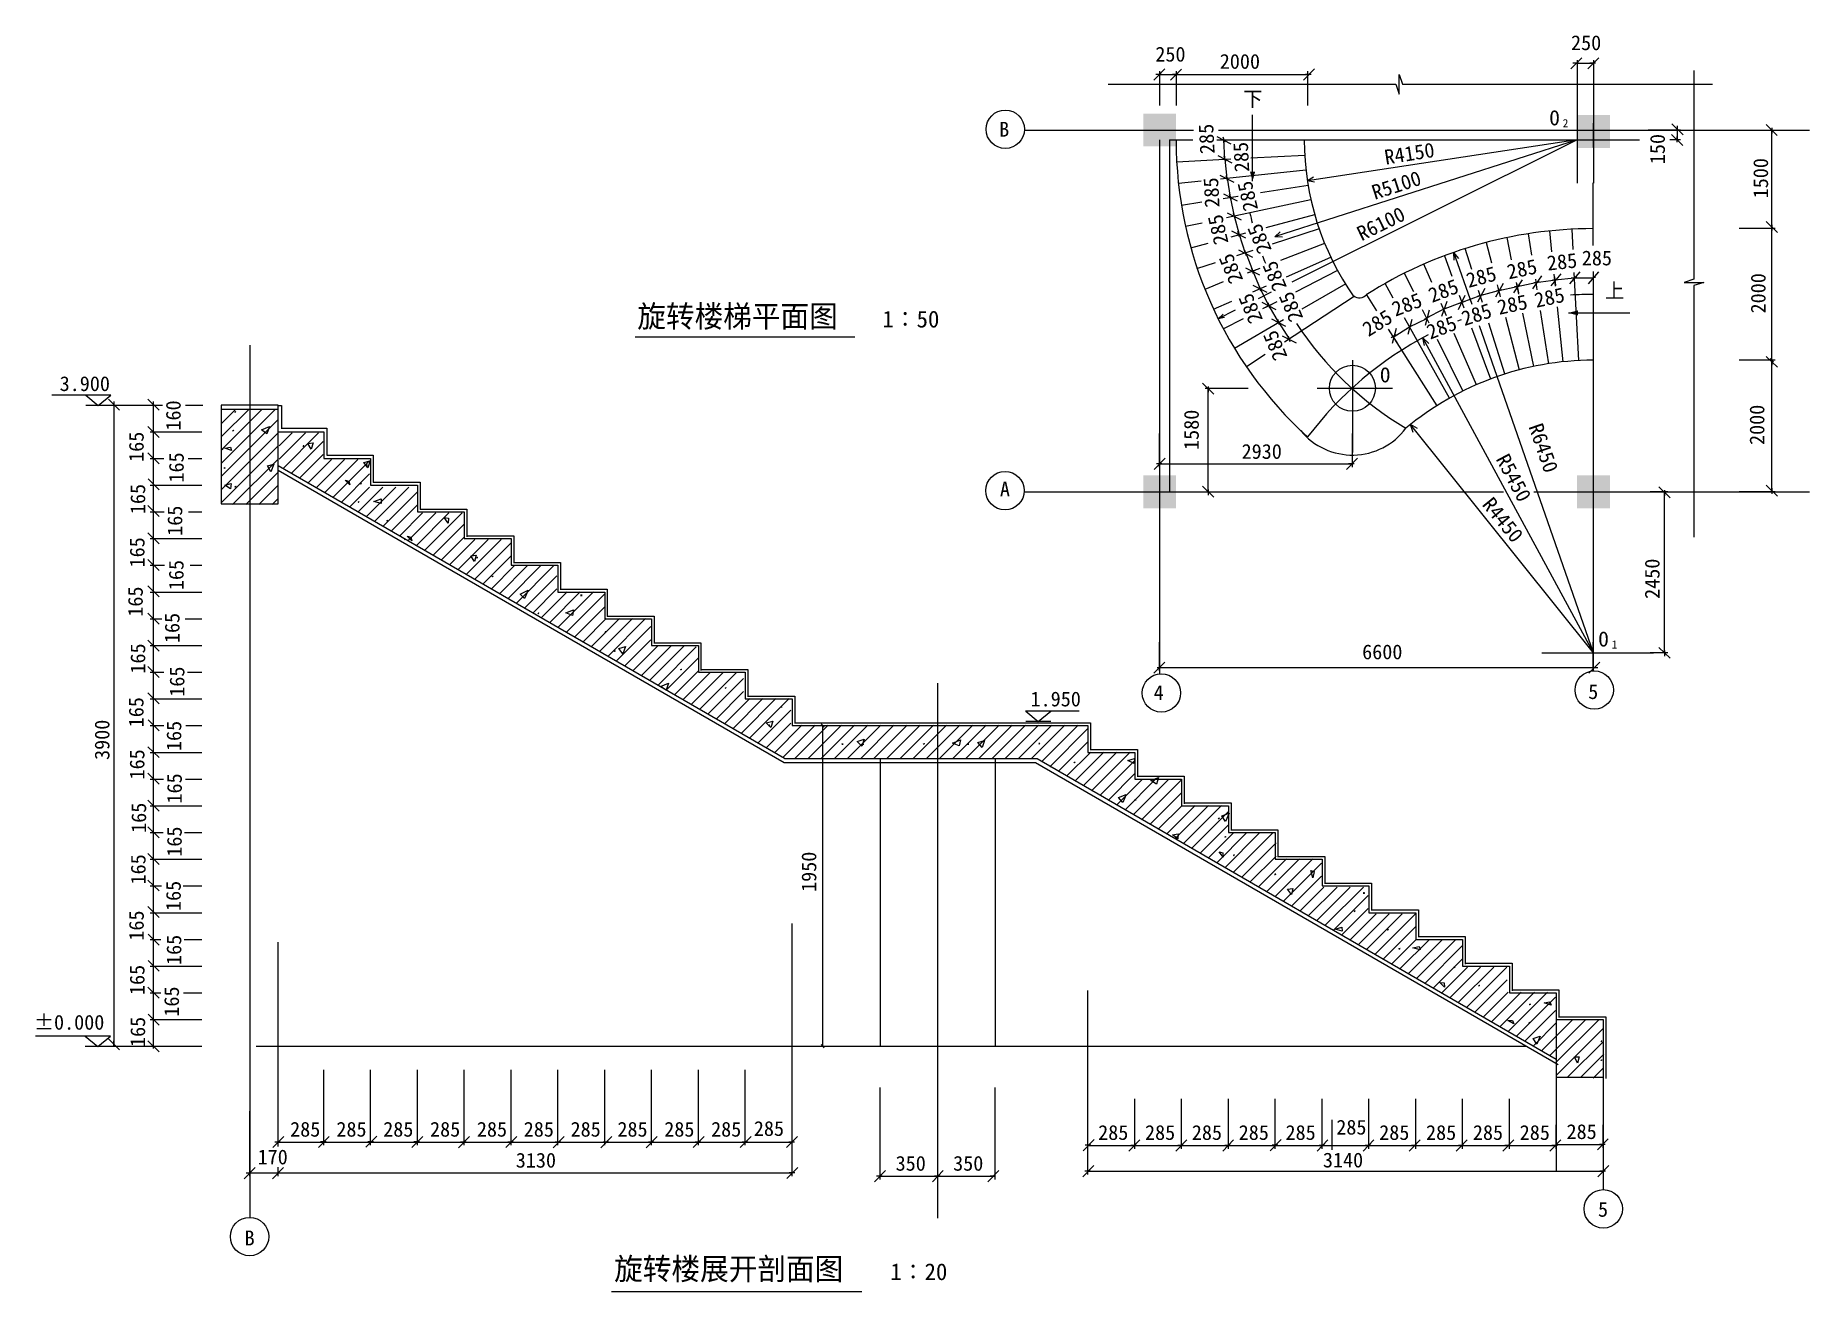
# Model space of a CAD drawing. Header units: metres. Extents: x 390 to 929, y 92 to 474.
import ezdxf

# ---------------------------------------------------------------- set-up
doc = ezdxf.new("R2010")
doc.units = ezdxf.units.M
for name, color, linetype in [('11000', 7, 'Continuous'), ('11015', 7, 'Continuous'), ('DIM', 3, 'Continuous'), ('中文', 1, 'Continuous'), ('图框内框__粗线', 253, 'Continuous'), ('图框外框__细线', 253, 'Continuous'), ('填充线', 253, 'Continuous'), ('尺寸线及数字', 94, 'Continuous'), ('折断线', 253, 'Continuous'), ('方向箭头', 253, 'Continuous')]:
    doc.layers.add(name, color=color, linetype=linetype)

# ---------------------------------------------------------------- blocks, each defined once
blk = doc.blocks.new('_DIMX')
blk.add_line((-24.25, -0.24), (9.8, -0.24))
blk.add_lwpolyline([(-44.12, -34.44), (22.51, 33.92)])

msp = doc.modelspace()

# ---------------------------------------------------------------- linework, layer by layer
for p, q in [((858.52, 461.92), (858.52, 429.22)), ((863.52, 461.92), (863.52, 429.22)), ((836.93, 445.28), (885.42, 445.28)), ((734.52, 442.34), (734.52, 335.34)), ((734.52, 442.34), (741.64, 442.34)), ((748.9, 442.34), (877.53, 442.34)), ((790.16, 375.36), (790.16, 347.27)), ((412.44, 364.69), (394.49, 364.69)), ((404.8, 364.69), (408.62, 361.6)), ((408.62, 361.6), (412.44, 364.69)), ((779.42, 366.8), (802.38, 366.8)), ((412.44, 361.6), (404.8, 361.6)), ((463.3, 353.59), (477.19, 353.59)), ((477.19, 353.59), (477.19, 345.47)), ((477.19, 345.47), (491.44, 345.47)), ((491.44, 345.47), (491.44, 337.34)), ((617.37, 254.22), (463.3, 343.17)), ((491.44, 337.34), (505.69, 337.34)), ((505.69, 337.34), (505.69, 329.22)), ((505.69, 329.22), (519.94, 329.22)), ((519.94, 329.22), (519.94, 321.09)), ((519.94, 321.09), (534.19, 321.09)), ((534.19, 321.09), (534.19, 312.97)), ((534.19, 312.97), (548.44, 312.97)), ((548.44, 312.97), (548.44, 304.84)), ((548.44, 304.84), (562.69, 304.84)), ((562.69, 304.84), (562.69, 296.72)), ((562.69, 296.72), (576.94, 296.72)), ((576.94, 296.72), (576.94, 288.59)), ((576.94, 288.59), (591.19, 288.59)), ((591.19, 288.59), (591.19, 280.47)), ((847.75, 286.34), (881.75, 286.34)), ((591.19, 280.47), (605.44, 280.47)), ((605.44, 280.47), (605.44, 272.34)), ((605.44, 272.34), (619.69, 272.34)), ((619.69, 272.34), (619.69, 264.22)), ((707.03, 268.57), (690.75, 268.57)), ((698.41, 265.48), (690.76, 265.48)), ((690.77, 268.57), (694.59, 265.48)), ((694.59, 265.48), (698.41, 268.57)), ((619.69, 264.22), (709.69, 264.22)), ((709.69, 264.22), (709.69, 256.09)), ((617.37, 254.22), (694.29, 254.22)), ((646.45, 254.22), (646.45, 166.72)), ((681.45, 254.22), (681.45, 166.72)), ((694.29, 254.22), (852.19, 162.77)), ((709.69, 256.09), (723.94, 256.09)), ((723.94, 256.09), (723.94, 247.97)), ((723.94, 247.97), (738.19, 247.97)), ((738.19, 247.97), (738.19, 239.84)), ((738.19, 239.84), (752.44, 239.84)), ((752.44, 239.84), (752.44, 231.72)), ((752.44, 231.72), (766.69, 231.72)), ((766.69, 231.72), (766.69, 223.59)), ((766.69, 223.59), (780.94, 223.59)), ((780.94, 223.59), (780.94, 215.47)), ((780.94, 215.47), (795.19, 215.47)), ((795.19, 215.47), (795.19, 207.34)), ((795.19, 207.34), (809.44, 207.34)), ((809.44, 207.34), (809.44, 199.22)), ((809.44, 199.22), (823.69, 199.22)), ((823.69, 199.22), (823.69, 191.09)), ((823.69, 191.09), (837.94, 191.09)), ((837.94, 191.09), (837.94, 182.97)), ((837.94, 182.97), (852.19, 182.97)), ((852.19, 182.97), (852.19, 128.89)), ((852.19, 174.84), (866.44, 174.84)), ((866.44, 174.84), (866.44, 123.19)), ((412.29, 169.78), (389.51, 169.78)), ((404.65, 169.78), (408.46, 166.68)), ((408.46, 166.68), (412.29, 169.78)), ((412.29, 166.68), (404.64, 166.68)), ((456.68, 166.72), (843.2, 166.72))]:
    msp.add_line(p, q)
msp.add_lwpolyline([(445.97, 331.63), (463.3, 331.63), (463.3, 361.64), (445.97, 361.64), (445.97, 331.63)])
at = {"layer": '11015'}
for p, q in [((571.95, 382.41), (638.79, 382.41)), ((564.73, 92.14), (640.94, 92.14))]:
    msp.add_line(p, q, dxfattribs=at)
at = {"layer": '中文'}
msp.add_arc((858.52, 442.34), 83, 180, 215.07, dxfattribs=at)
for points in [[(726.52, 440.34), (736.52, 440.34), (726.52, 450.34), (736.52, 450.34)], [(858.52, 439.88), (868.52, 439.88), (858.52, 449.88), (868.52, 449.88)], [(726.52, 330.34), (736.52, 330.34), (726.52, 340.34), (736.52, 340.34)], [(858.52, 330.34), (868.52, 330.34), (858.52, 340.34), (868.52, 340.34)]]:
    msp.add_solid(points, dxfattribs=at)
at = {"layer": '图框内框__粗线'}
for p, q in [((690.37, 445.34), (741.85, 445.34)), ((749.46, 445.34), (929.23, 445.34)), ((731.52, 442.34), (731.52, 279.85)), ((863.43, 402.29), (863.43, 280.86)), ((454.69, 379.94), (454.69, 114.74)), ((690.37, 335.34), (836.17, 335.34)), ((845.36, 335.34), (929.23, 335.34)), ((663.95, 277.14), (663.95, 114.4))]:
    msp.add_line(p, q, dxfattribs=at)
for centre in [(684.55, 445.57), (684.47, 335.67), (863.73, 275.03), (732.04, 274.16), (866.48, 117.27), (454.64, 108.84)]:
    msp.add_circle(centre, 5.84, dxfattribs=at)
at = {"layer": '图框外框__细线'}
msp.add_line((784.03, 135.19), (784.03, 144.32), dxfattribs=at)
at = {"layer": '填充线'}
for p, q in [((450.5, 360.47), (446.01, 355.98)), ((446.04, 360.47), (463.29, 360.47)), ((454.5, 360.47), (446.04, 352.01)), ((458.5, 360.47), (446.08, 348.05)), ((462.5, 360.47), (446.11, 344.08)), ((463.22, 357.19), (446.15, 340.12)), ((463.11, 361.58), (464.31, 361.58)), ((464.31, 361.58), (464.31, 354.65)), ((463.22, 353.19), (446.18, 336.15)), ((458.31, 354.15), (460.74, 355.17)), ((459.93, 352.94), (458.31, 354.15)), ((460.74, 355.17), (459.93, 352.94)), ((471.64, 353.27), (463.64, 345.28)), ((467.64, 353.27), (463.64, 349.28)), ((464.29, 354.65), (478.14, 354.65)), ((475.64, 353.27), (464.72, 342.35)), ((478.14, 354.65), (478.14, 346.5)), ((463.22, 349.19), (446.22, 332.19)), ((447.14, 348.64), (448.82, 348.91)), ((449.18, 347.85), (447.14, 348.64)), ((448.82, 348.91), (449.18, 347.85)), ((476.99, 350.62), (467.25, 340.89)), ((476.99, 346.62), (469.79, 339.42)), ((472.36, 350.03), (473.97, 350.22)), ((473.4, 348.24), (472.36, 350.03)), ((473.97, 350.22), (473.4, 348.24)), ((478.14, 346.5), (492.26, 346.5)), ((492.26, 346.5), (492.26, 338.15)), ((463.22, 345.19), (449.47, 331.44)), ((463.22, 341.19), (453.47, 331.44)), ((460.11, 343.18), (462.05, 343.71)), ((461.1, 341.35), (460.11, 343.18)), ((462.05, 343.71), (461.1, 341.35)), ((463.34, 341.89), (617.32, 252.99)), ((479.54, 345.17), (472.33, 337.96)), ((483.54, 345.17), (474.86, 336.5)), ((487.54, 345.17), (477.4, 335.03)), ((491.14, 344.77), (479.93, 333.57)), ((491.14, 340.77), (482.47, 332.1)), ((489.36, 344.2), (491.3, 344.73)), ((490.64, 342.66), (489.36, 344.2)), ((491.3, 344.73), (490.64, 342.66)), ((447.1, 337.33), (449.03, 337.84)), ((448.85, 336.25), (447.1, 337.33)), ((449.03, 337.84), (448.85, 336.25)), ((463.22, 337.19), (457.47, 331.44)), ((483.75, 338.91), (484.8, 338.55)), ((485.15, 337.49), (483.75, 338.91)), ((484.8, 338.55), (485.15, 337.49)), ((491.14, 336.77), (485.01, 330.64)), ((495.14, 336.77), (487.54, 329.18)), ((499.14, 336.77), (490.08, 327.71)), ((492.26, 338.25), (506.55, 338.25)), ((503.14, 336.77), (492.61, 326.25)), ((505.79, 335.42), (495.15, 324.78)), ((506.55, 338.25), (506.55, 329.9)), ((463.22, 333.19), (461.47, 331.44)), ((492.45, 332.42), (494.64, 333.2)), ((494.65, 331.79), (492.45, 332.42)), ((494.64, 333.2), (494.65, 331.79)), ((505.79, 331.42), (497.69, 323.32)), ((506.55, 330.02), (520.79, 330.02)), ((520.79, 330.02), (520.79, 321.67)), ((507.29, 328.92), (500.22, 321.86)), ((511.29, 328.92), (502.76, 320.39)), ((515.29, 328.92), (505.29, 318.93)), ((519.29, 328.92), (507.83, 317.46)), ((519.89, 325.52), (510.36, 316)), ((513.87, 327.46), (515.17, 327.34)), ((515.03, 325.79), (513.87, 327.46)), ((515.17, 327.34), (515.03, 325.79)), ((502.56, 321.81), (503.68, 321.51)), ((504.05, 320.46), (502.56, 321.81)), ((503.68, 321.51), (504.05, 320.46)), ((519.89, 321.52), (512.9, 314.53)), ((523.19, 320.82), (515.44, 313.07)), ((527.19, 320.82), (517.97, 311.61)), ((531.19, 320.82), (520.51, 310.14)), ((520.72, 321.96), (535, 321.96)), ((534.29, 319.92), (523.04, 308.68)), ((535, 321.96), (535, 313.61)), ((521.91, 315.81), (523.61, 316.09)), ((523.05, 314.12), (521.91, 315.81)), ((523.61, 316.09), (523.05, 314.12)), ((534.29, 315.92), (525.58, 307.21)), ((534.98, 313.84), (549.27, 313.84)), ((549.27, 313.84), (549.27, 305.49)), ((535.34, 312.97), (528.12, 305.75)), ((539.34, 312.97), (530.65, 304.29)), ((543.34, 312.97), (533.19, 302.82)), ((547.34, 312.97), (535.72, 301.36)), ((548.14, 309.77), (538.26, 299.89)), ((536.92, 304.24), (539.44, 305.36)), ((538.33, 302.83), (536.92, 304.24)), ((539.44, 305.36), (538.33, 302.83)), ((548.14, 305.77), (540.8, 298.43)), ((551.24, 304.87), (543.33, 296.97)), ((555.24, 304.87), (545.87, 295.5)), ((559.24, 304.87), (548.4, 294.04)), ((549.17, 305.73), (563.46, 305.73)), ((562.79, 304.42), (550.94, 292.57)), ((563.46, 305.73), (563.46, 297.38)), ((550.84, 298.49), (553.17, 299.4)), ((552.9, 297.72), (550.84, 298.49)), ((553.17, 299.4), (552.9, 297.72)), ((562.79, 300.42), (553.48, 291.11)), ((563.43, 297.55), (577.72, 297.55)), ((577.72, 297.55), (577.72, 289.2)), ((563.14, 296.77), (556.01, 289.64)), ((567.14, 296.77), (558.55, 288.18)), ((571.14, 296.77), (561.08, 286.72)), ((575.14, 296.77), (563.62, 285.25)), ((576.69, 294.32), (566.15, 283.79)), ((566.96, 287.64), (569.04, 288.31)), ((568.17, 286.03), (566.96, 287.64)), ((569.04, 288.31), (568.17, 286.03)), ((576.69, 290.32), (568.69, 282.32)), ((578.96, 288.59), (571.23, 280.86)), ((582.96, 288.59), (573.76, 279.4)), ((586.96, 288.59), (576.3, 277.93)), ((577.7, 289.38), (591.98, 289.38)), ((590.54, 288.17), (578.83, 276.47)), ((591.98, 289.38), (591.98, 281.03)), ((591.19, 284.83), (581.37, 275)), ((591.19, 280.83), (583.91, 273.54)), ((591.96, 281.33), (606.25, 281.33)), ((606.25, 281.33), (606.25, 272.98)), ((579.67, 276.12), (582.1, 277.13)), ((581.41, 275.03), (579.67, 276.12)), ((582.1, 277.13), (581.41, 275.03)), ((594.64, 280.27), (586.44, 272.08)), ((598.64, 280.27), (588.98, 270.61)), ((602.64, 280.27), (591.51, 269.15)), ((604.94, 278.57), (594.05, 267.68)), ((604.94, 274.57), (596.59, 266.22)), ((606.79, 272.42), (599.12, 264.76)), ((610.79, 272.42), (601.66, 263.29)), ((614.79, 272.42), (604.19, 261.83)), ((606.21, 273.21), (620.5, 273.21)), ((618.79, 272.42), (606.73, 260.36)), ((620.5, 273.21), (620.5, 264.86)), ((619.34, 268.97), (609.26, 258.9)), ((619.34, 264.97), (611.8, 257.43)), ((611.82, 265.04), (613.8, 265.6)), ((613.21, 263.6), (611.82, 265.04)), ((613.8, 265.6), (613.21, 263.6)), ((620.5, 265.08), (710.5, 265.08)), ((710.5, 265.08), (710.5, 256.73)), ((622.69, 264.32), (614.34, 255.97)), ((626.69, 264.32), (616.87, 254.51)), ((630.69, 264.32), (620.66, 254.3)), ((634.69, 264.32), (624.66, 254.3)), ((638.69, 264.32), (628.66, 254.3)), ((642.69, 264.32), (632.66, 254.3)), ((646.69, 264.32), (636.66, 254.3)), ((639.48, 259.36), (641.65, 260.12)), ((640.93, 257.99), (639.48, 259.36)), ((650.69, 264.32), (640.66, 254.3)), ((641.65, 260.12), (640.93, 257.99)), ((654.69, 264.32), (644.66, 254.3)), ((658.69, 264.32), (648.66, 254.3)), ((662.69, 264.32), (652.66, 254.3)), ((666.69, 264.32), (656.66, 254.3)), ((670.69, 264.32), (660.66, 254.3)), ((674.69, 264.32), (664.66, 254.3)), ((668.49, 258.85), (670.98, 259.92)), ((678.69, 264.32), (668.66, 254.3)), ((670.98, 259.92), (670.56, 258.09)), ((682.69, 264.32), (672.66, 254.3)), ((676.17, 259.06), (678.26, 259.74)), ((686.69, 264.32), (676.66, 254.3)), ((678.26, 259.74), (677.48, 257.54)), ((690.69, 264.32), (680.66, 254.3)), ((694.69, 264.32), (684.66, 254.3)), ((698.69, 264.32), (688.66, 254.3)), ((702.69, 264.32), (692.66, 254.3)), ((706.69, 264.32), (695.56, 253.19)), ((709.59, 263.22), (698.09, 251.72)), ((709.59, 259.22), (700.63, 250.26)), ((670.56, 258.09), (668.49, 258.85)), ((677.48, 257.54), (676.17, 259.06)), ((710.54, 256.17), (703.16, 248.8)), ((714.54, 256.17), (705.7, 247.33)), ((718.54, 256.17), (708.23, 245.87)), ((710.46, 256.96), (724.75, 256.96)), ((722.54, 256.17), (710.77, 244.4)), ((721.83, 253.58), (723.87, 254.21)), ((723.87, 254.21), (723.77, 252.69)), ((724.75, 256.96), (724.75, 248.61)), ((617.32, 252.99), (693.77, 252.99)), ((693.77, 252.99), (852.73, 161.21)), ((723.99, 253.62), (713.31, 242.94)), ((723.99, 249.62), (715.84, 241.48)), ((723.77, 252.69), (721.83, 253.58)), ((724.71, 248.83), (739, 248.83)), ((728.87, 247.57), (731.17, 248.46)), ((731.17, 248.46), (730.58, 246.45)), ((739, 248.83), (739, 240.48)), ((726.19, 247.82), (718.38, 240.01)), ((718.98, 242.34), (721.33, 243.28)), ((721.33, 243.28), (720.3, 240.84)), ((730.19, 247.82), (720.91, 238.55)), ((734.19, 247.82), (723.45, 237.08)), ((738.14, 247.77), (725.99, 235.62)), ((738.14, 243.77), (728.52, 234.16)), ((730.58, 246.45), (728.87, 247.57)), ((720.3, 240.84), (718.98, 242.34)), ((738.34, 239.97), (731.06, 232.69)), ((742.34, 239.97), (733.59, 231.23)), ((746.34, 239.97), (736.13, 229.76)), ((750.34, 239.97), (738.67, 228.3)), ((738.96, 240.71), (753.25, 240.71)), ((752.54, 238.17), (741.2, 226.83)), ((750.47, 236.8), (752.67, 237.58)), ((752.67, 237.58), (751.52, 235.02)), ((753.25, 240.71), (753.25, 232.36)), ((752.54, 234.17), (743.74, 225.37)), ((751.52, 235.02), (750.47, 236.8)), ((753.21, 232.58), (767.5, 232.58)), ((767.5, 232.58), (767.5, 224.23)), ((735.41, 231), (737.15, 231.33)), ((737, 229.77), (735.41, 231)), ((737.15, 231.33), (737, 229.77)), ((753.94, 231.57), (746.27, 223.91)), ((757.94, 231.57), (748.81, 222.44)), ((761.94, 231.57), (751.34, 220.98)), ((765.94, 231.57), (753.88, 219.51)), ((766.94, 228.57), (756.42, 218.05)), ((749.62, 225.81), (750.72, 225.5)), ((750.87, 224.24), (749.62, 225.81)), ((750.72, 225.5), (750.87, 224.24)), ((766.94, 224.57), (758.95, 216.59)), ((770.09, 223.72), (761.49, 215.12)), ((774.09, 223.72), (764.02, 213.66)), ((778.09, 223.72), (766.56, 212.19)), ((767.46, 224.46), (781.75, 224.46)), ((780.79, 222.42), (769.1, 210.73)), ((781.75, 224.46), (781.75, 216.11)), ((780.79, 218.42), (771.63, 209.27)), ((777.53, 220.2), (778.57, 219.82)), ((778.1, 217.94), (777.53, 220.2)), ((778.57, 219.82), (778.1, 217.94)), ((781.71, 216.33), (796, 216.33)), ((796, 216.33), (796, 207.98)), ((770.44, 214.52), (772.02, 214.69)), ((771.62, 212.87), (770.44, 214.52)), ((772.02, 214.69), (771.62, 212.87)), ((781.49, 215.12), (774.17, 207.8)), ((785.49, 215.12), (776.7, 206.34)), ((789.49, 215.12), (779.24, 204.87)), ((793.49, 215.12), (781.78, 203.41)), ((794.94, 212.57), (784.31, 201.95)), ((794.94, 208.57), (786.85, 200.48)), ((797.34, 206.97), (789.38, 199.02)), ((801.34, 206.97), (791.92, 197.55)), ((805.34, 206.97), (794.46, 196.09)), ((795.96, 208.21), (810.25, 208.21)), ((809.34, 206.97), (796.99, 194.62)), ((810.25, 208.21), (810.25, 199.86)), ((784.93, 202.36), (786.97, 202.98)), ((787.07, 201.67), (784.93, 202.36)), ((786.97, 202.98), (787.07, 201.67)), ((809.59, 203.22), (799.53, 193.16)), ((810.21, 200.08), (824.5, 200.08)), ((824.5, 200.08), (824.5, 191.73)), ((809.59, 199.22), (802.06, 191.7)), ((813.49, 199.12), (804.6, 190.23)), ((817.49, 199.12), (807.13, 188.77)), ((808.58, 196.63), (810.43, 197.06)), ((810.82, 196.04), (808.58, 196.63)), ((821.49, 199.12), (809.67, 187.3)), ((810.43, 197.06), (810.82, 196.04)), ((823.69, 197.32), (812.21, 185.84)), ((823.69, 193.32), (814.74, 184.38)), ((825.14, 190.77), (817.28, 182.91)), ((829.14, 190.77), (819.81, 181.45)), ((833.14, 190.77), (822.35, 179.98)), ((824.46, 191.96), (838.75, 191.96)), ((837.14, 190.77), (824.89, 178.52)), ((838.75, 191.96), (838.75, 183.61)), ((816.72, 186.07), (818.06, 186)), ((818.15, 184.67), (816.72, 186.07)), ((818.06, 186), (818.15, 184.67)), ((837.29, 186.92), (827.42, 177.06)), ((838.71, 183.83), (853, 183.83)), ((853, 183.83), (853, 175.48)), ((837.54, 183.17), (829.96, 175.59)), ((841.54, 183.17), (832.49, 174.13)), ((845.54, 183.17), (835.03, 172.66)), ((849.54, 183.17), (837.57, 171.2)), ((851.99, 181.62), (840.1, 169.74)), ((848.52, 179.95), (850.19, 180.21)), ((850.61, 179.21), (848.52, 179.95)), ((850.19, 180.21), (850.61, 179.21)), ((837.42, 174.51), (838.9, 174.58)), ((839.23, 173.49), (837.42, 174.51)), ((838.9, 174.58), (839.23, 173.49)), ((851.99, 177.62), (842.64, 168.27)), ((852.19, 173.83), (845.34, 166.97)), ((857.21, 174.84), (847.72, 165.36)), ((861.21, 174.84), (850.26, 163.89)), ((865.21, 174.84), (852.19, 161.83)), ((852.96, 175.71), (867.25, 175.71)), ((867.25, 175.71), (867.25, 156.95)), ((845.18, 169.04), (847.3, 169.75)), ((846.29, 167.33), (845.18, 169.04)), ((847.3, 169.75), (846.29, 167.33)), ((866.44, 172.08), (852.19, 157.83)), ((866.44, 168.08), (855.64, 157.28)), ((857.77, 163.52), (859.14, 163.48)), ((858.66, 161.59), (857.77, 163.52)), ((859.14, 163.48), (858.66, 161.59)), ((866.64, 164.27), (859.64, 157.28)), ((852.19, 157.28), (866.59, 157.28)), ((866.44, 160.08), (863.39, 157.02))]:
    msp.add_line(p, q, dxfattribs=at)
for points in [[(450.28, 359.96), (450.6, 359.72), (449.94, 359.5), (450.27, 359.26)], [(449.71, 354.26), (449.98, 353.97), (449.3, 353.88), (449.57, 353.59)], [(446.47, 348.63), (446.77, 348.36), (446.1, 348.2), (446.4, 347.94)], [(470.97, 349.61), (471.35, 349.42), (470.71, 349.1), (471.09, 348.91)], [(447.2, 342.87), (447.37, 342.47), (446.68, 342.65), (446.85, 342.25)], [(490.57, 343.72), (490.61, 343.2), (490, 343.67), (490.05, 343.15)], [(450.56, 337.19), (450.7, 336.76), (450.02, 337.02), (450.16, 336.59)], [(488.72, 338.11), (488.83, 337.66), (488.17, 337.97), (488.29, 337.52)], [(487.9, 332.57), (488.16, 332.26), (487.47, 332.2), (487.73, 331.9)], [(496.74, 326.84), (496.91, 326.44), (496.22, 326.62), (496.39, 326.22)], [(502.04, 321.23), (502.27, 320.9), (501.57, 320.91), (501.8, 320.58)], [(523.89, 315.63), (524.2, 315.38), (523.54, 315.19), (523.85, 314.94)], [(528.72, 309.89), (528.92, 309.52), (528.22, 309.63), (528.42, 309.25)], [(555.89, 304.1), (555.89, 303.54), (555.32, 304.1), (555.32, 303.54)], [(542.46, 298.69), (542.83, 298.5), (542.2, 298.19), (542.57, 298)], [(562.83, 293.05), (563.22, 292.88), (562.6, 292.53), (563, 292.36)], [(565.94, 287.19), (566.04, 286.73), (565.38, 287.07), (565.49, 286.61)], [(586.1, 281.59), (586.27, 281.2), (585.58, 281.36), (585.76, 280.97)], [(599.55, 276.01), (599.82, 275.72), (599.13, 275.62), (599.41, 275.33)], [(616.65, 270.19), (616.71, 269.69), (616.09, 270.12), (616.15, 269.62)], [(612.84, 264.63), (613.04, 264.26), (612.34, 264.37), (612.54, 264)], [(694.81, 259.1), (695.2, 258.93), (694.58, 258.59), (694.97, 258.41)], [(635.27, 258.89), (635.35, 258.41), (634.71, 258.8), (634.79, 258.31)], [(641.51, 258.87), (641.56, 258.36), (640.95, 258.82), (641, 258.3)], [(659.93, 259), (660.16, 258.67), (659.46, 258.69), (659.69, 258.35)], [(673.53, 258.86), (673.56, 258.33), (672.96, 258.83), (673, 258.29)], [(705.73, 253.37), (705.98, 253.05), (705.29, 253.01), (705.54, 252.7)], [(729.69, 247.7), (729.93, 247.37), (729.24, 247.37), (729.47, 247.04)], [(724.37, 241.92), (724.45, 241.44), (723.81, 241.83), (723.89, 241.34)], [(749.73, 236.3), (749.86, 235.87), (749.19, 236.13), (749.32, 235.7)], [(751.65, 230.71), (751.87, 230.36), (751.17, 230.41), (751.38, 230.06)], [(754.06, 225.15), (754.44, 224.96), (753.8, 224.65), (754.17, 224.46)], [(766.93, 219.29), (767, 218.79), (766.37, 219.21), (766.44, 218.71)], [(793.93, 213.61), (793.96, 213.07), (793.37, 213.57), (793.4, 213.04)], [(790.91, 208.13), (791.19, 207.85), (790.5, 207.74), (790.78, 207.45)], [(800.97, 202.51), (801.3, 202.28), (800.64, 202.04), (800.98, 201.81)], [(804.72, 196.66), (804.78, 196.16), (804.16, 196.58), (804.22, 196.08)], [(821.42, 191), (821.49, 190.5), (820.86, 190.93), (820.93, 190.43)], [(828.82, 185.47), (829.06, 185.14), (828.36, 185.14), (828.6, 184.81)], [(844.37, 179.75), (844.53, 179.35), (843.84, 179.54), (844, 179.14)], [(844.06, 174.18), (844.33, 173.89), (843.64, 173.8), (843.92, 173.51)], [(865.89, 168.58), (866.26, 168.39), (865.62, 168.09), (865.99, 167.89)], [(866.11, 162.8), (866.28, 162.41), (865.59, 162.56), (865.77, 162.17)]]:
    msp.add_solid(points, dxfattribs=at)
at = {"layer": '尺寸线及数字'}
for p, q in [((858.52, 466.62), (858.52, 456.31)), ((858.52, 465.62), (863.52, 465.62)), ((863.52, 466.62), (863.52, 456.31)), ((731.52, 463.19), (731.52, 452.82)), ((731.52, 462.19), (736.52, 462.19)), ((736.52, 463.19), (736.52, 452.82)), ((736.52, 462.19), (776.55, 462.19)), ((776.55, 463.19), (776.55, 452.82)), ((863.52, 439.98), (863.52, 447.42)), ((890.02, 445.34), (880.14, 445.34)), ((889.02, 442.34), (889.02, 445.34)), ((917.77, 415.34), (917.77, 445.34)), ((751.38, 436.47), (751.08, 442.31)), ((759.21, 436.88), (775.65, 437.74)), ((858.52, 442.34), (766.73, 412.92)), ((858.52, 442.34), (771.7, 399.12)), ((858.52, 442.34), (776.46, 429.87)), ((890.02, 442.34), (886.77, 442.34)), ((736.7, 435.71), (753.17, 436.57)), ((776.03, 433.15), (750.08, 430.42)), ((751.38, 436.47), (752, 430.62)), ((744.11, 429.79), (737.24, 429.07)), ((752.08, 430.65), (752.99, 424.87)), ((762.2, 426.33), (776.66, 428.61)), ((778.29, 431.02), (776.46, 429.87)), ((778.58, 429.45), (776.46, 429.87)), ((863.43, 410.19), (863.43, 429.25)), ((738.14, 422.52), (744.32, 423.5)), ((750.82, 424.53), (755.28, 425.23)), ((777.55, 424.09), (751.82, 418.63)), ((752.01, 424.71), (755.38, 425.25)), ((752.99, 424.87), (754.21, 419.14)), ((744.45, 417.06), (739.4, 415.99)), ((754.16, 419.21), (755.67, 413.58)), ((763.93, 415.69), (778.68, 419.64)), ((741.01, 409.56), (746.27, 410.97)), ((753.23, 412.83), (757.71, 414.03)), ((755.25, 413.37), (757.33, 413.93)), ((755.67, 413.58), (757.51, 407.92)), ((780.07, 415.24), (765.74, 410.59)), ((768.22, 414.4), (766.54, 412.88)), ((768.85, 412.8), (766.54, 412.88)), ((781.72, 410.87), (768.28, 405.69)), ((830.81, 411.12), (832.44, 404.92)), ((838.61, 405.87), (837.2, 412.62)), ((843.68, 413.8), (844.68, 407.3)), ((850.87, 408.28), (850.22, 414.65)), ((856.88, 415.16), (857.19, 409)), ((918.77, 415.34), (907.85, 415.34)), ((917.77, 375.34), (917.77, 415.34)), ((748.36, 404.95), (742.73, 403.12)), ((759.85, 408.74), (754.93, 407.08)), ((757.7, 407.97), (759.82, 402.44)), ((770.14, 400.72), (783.56, 406.7)), ((818.13, 407.09), (820.46, 400.87)), ((822.53, 406.23), (821, 408.13)), ((821.15, 405.81), (821, 408.13)), ((826.55, 392.25), (821, 408.13)), ((826.51, 402.97), (824.51, 409.3)), ((761.96, 403.26), (758.11, 401.78)), ((758.89, 402.08), (760.69, 402.77)), ((759.82, 402.44), (762.07, 397.06)), ((785.66, 402.59), (772.87, 396.06)), ((805.93, 401.77), (808.7, 396.19)), ((814.37, 398.99), (811.94, 404.58)), ((845.82, 399.98), (846.32, 396.71)), ((845.99, 398.98), (852.02, 399.79)), ((851.94, 397.85), (851.57, 401.52)), ((851.65, 400.74), (851.93, 398.02)), ((851.75, 399.74), (857.77, 400.36)), ((857.49, 400.35), (863.43, 400.35)), ((857.54, 402.06), (858.9, 375.22)), ((863.43, 401.35), (863.43, 398.61)), ((750.81, 399.13), (745.31, 396.86)), ((759.87, 396.14), (764.01, 397.99)), ((765.4, 395.98), (761.45, 394.01)), ((762.07, 397.06), (764.7, 391.89)), ((790.71, 394.73), (769.51, 380.86)), ((774.89, 390.97), (788.25, 398.71)), ((794.4, 395.26), (797.52, 390.34)), ((802.59, 394.21), (800.08, 398.66)), ((822.61, 395.14), (824.05, 391.3)), ((823.58, 393.02), (829.08, 395)), ((829.7, 392.89), (828.54, 396.56)), ((829.04, 395.05), (834.63, 396.51)), ((834.18, 398.22), (835.14, 394.57)), ((834.38, 397.48), (834.97, 395.22)), ((834.67, 396.57), (840.29, 397.74)), ((840.78, 395.39), (840.04, 398.95)), ((840.08, 398.75), (840.51, 396.67)), ((840.09, 398.72), (840.7, 395.8)), ((840.29, 397.77), (845.93, 398.95)), ((747.93, 390.82), (753.45, 393.28)), ((754.5, 390.56), (749.3, 387.97)), ((750.8, 389.29), (749.3, 387.97)), ((767.15, 393.14), (762.84, 390.94)), ((763.81, 391.43), (765.73, 392.41)), ((764.7, 391.89), (767.67, 386.78)), ((811.39, 390.79), (813.44, 386.67)), ((812.75, 388.19), (817.91, 390.88)), ((818.82, 388.79), (817.18, 392.55)), ((817.51, 391.8), (818.33, 389.91)), ((817.91, 390.88), (823.43, 392.95)), ((845.33, 373.46), (841.97, 389.66)), ((847.29, 390.48), (849.8, 374.27)), ((854.31, 374.86), (852.59, 391.56)), ((751.26, 388.37), (749.3, 387.97)), ((756.9, 387.91), (750.92, 384.85)), ((754.25, 379), (769.19, 387.67)), ((767.71, 386.87), (770.97, 381.88)), ((801.03, 384.8), (815.81, 361.47)), ((802.6, 382.32), (807.55, 385.46)), ((819.72, 363.82), (805.98, 388.2)), ((807.55, 385.46), (812.76, 388.05)), ((827.91, 367.9), (821.13, 383.46)), ((826.36, 385.15), (832.18, 369.64)), ((863.52, 286.34), (828.8, 385.8)), ((836.57, 371.16), (831.69, 386.59)), ((836.75, 388.4), (840.92, 372.42)), ((802.06, 383.17), (803.63, 380.7)), ((813.38, 380.46), (811.59, 382.18)), ((812.05, 379.84), (811.59, 382.18)), ((863.52, 286.34), (811.59, 382.18)), ((815.91, 381.72), (823.76, 365.96)), ((763.65, 377.03), (757.94, 373.29)), ((918.77, 375.34), (907.85, 375.34)), ((917.77, 335.34), (917.77, 375.34)), ((412.4, 361.64), (428.13, 361.64)), ((413.4, 166.72), (413.4, 361.64)), ((425.43, 353.59), (425.43, 361.64)), ((435.14, 361.64), (440.38, 361.64)), ((745.32, 366.8), (758.45, 366.8)), ((746.32, 335.34), (746.32, 366.8)), ((424.43, 353.59), (440.09, 353.59)), ((425.43, 345.47), (425.43, 353.59)), ((731.52, 342.86), (731.52, 353.05)), ((790.16, 342.86), (790.16, 353.05)), ((809.98, 354.58), (807.83, 355.76)), ((808.63, 353.39), (807.83, 355.76)), ((863.52, 286.34), (807.83, 355.76)), ((424.43, 345.47), (428.54, 345.47)), ((425.43, 337.34), (425.43, 345.47)), ((435.95, 345.47), (440.09, 345.47)), ((731.52, 343.86), (790.16, 343.86)), ((424.43, 337.34), (440.09, 337.34)), ((425.43, 329.22), (425.43, 337.34)), ((745.32, 335.34), (758.45, 335.34)), ((886.12, 335.34), (880.79, 335.34)), ((885.12, 286.34), (885.12, 335.34)), ((918.77, 335.34), (907.85, 335.34)), ((424.43, 329.22), (428.71, 329.22)), ((425.43, 321.09), (425.43, 329.22)), ((436.04, 329.22), (440.09, 329.22)), ((424.43, 321.09), (440.09, 321.09)), ((425.43, 312.97), (425.43, 321.09)), ((424.43, 312.97), (428.78, 312.97)), ((425.43, 304.84), (425.43, 312.97)), ((436.59, 312.97), (440.09, 312.97)), ((424.43, 304.84), (440.09, 304.84)), ((425.43, 296.72), (425.43, 304.84)), ((424.43, 296.72), (427.96, 296.72)), ((425.43, 288.59), (425.43, 296.72)), ((435.04, 296.72), (440.09, 296.72)), ((424.43, 288.59), (440.09, 288.59)), ((425.43, 280.47), (425.43, 288.59)), ((731.52, 280.88), (731.52, 289.61)), ((863.43, 280.87), (863.43, 289.59)), ((886.12, 286.34), (880.79, 286.34)), ((731.52, 281.88), (863.52, 281.88)), ((424.43, 280.47), (428.6, 280.47)), ((425.43, 272.34), (425.43, 280.47)), ((435.74, 280.47), (440.09, 280.47)), ((424.43, 272.34), (440.09, 272.34)), ((425.43, 264.22), (425.43, 272.34)), ((424.43, 264.22), (428.59, 264.22)), ((425.43, 256.09), (425.43, 264.22)), ((435.25, 264.22), (440.09, 264.22)), ((628, 264.22), (635.8, 264.22)), ((629, 166.72), (629, 264.22)), ((424.43, 256.09), (440.09, 256.09)), ((425.43, 247.97), (425.43, 256.09)), ((424.43, 247.97), (428.47, 247.97)), ((425.43, 239.84), (425.43, 247.97)), ((435.17, 247.97), (440.09, 247.97)), ((424.43, 239.84), (440.09, 239.84)), ((425.43, 231.72), (425.43, 239.84)), ((424.43, 231.72), (428.39, 231.72)), ((425.43, 223.59), (425.43, 231.72)), ((434.8, 231.72), (440.09, 231.72)), ((424.43, 223.59), (440.09, 223.59)), ((425.43, 215.47), (425.43, 223.59)), ((424.43, 215.47), (427.82, 215.47)), ((425.43, 207.34), (425.43, 215.47)), ((434.44, 215.47), (440.09, 215.47)), ((424.43, 207.34), (440.09, 207.34)), ((425.43, 199.22), (425.43, 207.34)), ((619.69, 127.18), (619.69, 204.07)), ((424.43, 199.22), (427.65, 199.22)), ((425.43, 191.09), (425.43, 199.22)), ((434.79, 199.22), (440.09, 199.22)), ((463.3, 136.23), (463.3, 198.32)), ((424.43, 191.09), (440.09, 191.09)), ((425.43, 182.97), (425.43, 191.09)), ((709.69, 127.71), (709.69, 183.66)), ((424.43, 182.97), (427.67, 182.97)), ((425.43, 174.84), (425.43, 182.97)), ((434.58, 182.97), (440.09, 182.97)), ((709.69, 135.56), (709.69, 181.04)), ((424.43, 174.84), (440.09, 174.84)), ((425.43, 166.72), (425.43, 174.84)), ((412.4, 166.72), (437.47, 166.72)), ((424.43, 166.72), (440.09, 166.72)), ((628, 166.72), (635.8, 166.72)), ((477.19, 136.6), (477.19, 159.58)), ((491.44, 136.6), (491.44, 159.58)), ((505.69, 136.6), (505.69, 159.58)), ((519.94, 136.6), (519.94, 159.58)), ((534.19, 136.6), (534.19, 159.58)), ((548.44, 136.6), (548.44, 159.58)), ((562.69, 136.6), (562.69, 159.58)), ((576.94, 136.6), (576.94, 159.58)), ((591.19, 136.6), (591.19, 159.58)), ((605.44, 136.6), (605.44, 159.58)), ((619.69, 136.6), (619.69, 159.58)), ((646.45, 126.18), (646.45, 154.14)), ((681.45, 126.18), (681.45, 154.14)), ((454.69, 127.18), (454.69, 147.02)), ((463.3, 136.6), (463.3, 150.42)), ((477.19, 136.6), (477.19, 150.42)), ((723.94, 135.56), (723.94, 150.69)), ((738.19, 135.56), (738.19, 150.69)), ((752.44, 135.56), (752.44, 150.69)), ((766.69, 135.56), (766.69, 150.69)), ((780.94, 135.56), (780.94, 150.69)), ((795.19, 135.56), (795.19, 150.69)), ((809.44, 135.56), (809.44, 150.69)), ((823.69, 135.56), (823.69, 150.69)), ((837.94, 135.56), (837.94, 150.69)), ((852.19, 135.82), (852.19, 142.84)), ((852.19, 135.56), (852.19, 141.79)), ((866.44, 135.82), (866.44, 142.84)), ((463.3, 137.6), (477.19, 137.6)), ((477.19, 137.6), (491.44, 137.6)), ((491.44, 137.6), (505.69, 137.6)), ((505.69, 137.6), (519.94, 137.6)), ((519.94, 137.6), (534.19, 137.6)), ((534.19, 137.6), (548.44, 137.6)), ((548.44, 137.6), (562.69, 137.6)), ((562.69, 137.6), (576.94, 137.6)), ((576.94, 137.6), (591.19, 137.6)), ((591.19, 137.6), (605.44, 137.6)), ((605.44, 137.6), (619.69, 137.6)), ((709.69, 136.56), (723.94, 136.56)), ((723.94, 136.56), (738.19, 136.56)), ((738.19, 136.56), (752.44, 136.56)), ((752.44, 136.56), (766.69, 136.56)), ((766.69, 136.56), (780.94, 136.56)), ((780.94, 136.56), (795.19, 136.56)), ((795.19, 136.56), (809.44, 136.56)), ((809.44, 136.56), (823.69, 136.56)), ((823.69, 136.56), (837.94, 136.56)), ((837.94, 136.56), (852.19, 136.56)), ((852.19, 136.82), (866.44, 136.82)), ((463.3, 127.18), (463.3, 129.9)), ((454.69, 128.18), (463.3, 128.18)), ((463.3, 128.18), (619.69, 128.18)), ((646.45, 127.18), (663.95, 127.18)), ((663.95, 127.18), (681.45, 127.18)), ((709.69, 128.71), (866.74, 128.71))]:
    msp.add_line(p, q, dxfattribs=at)
for points in [[(917.27, 375.84), (918.27, 374.84)], [(628.5, 264.72), (629.5, 263.72)], [(628.5, 167.22), (629.5, 166.22)]]:
    msp.add_lwpolyline(points, dxfattribs=at)
msp.add_circle((790.16, 366.8), 7, dxfattribs=at)
for centre, radius, start, end in [((858.52, 442.34), 122, 180, 227.77), ((858.52, 442.34), 102, 192.62, 194.32), ((863.52, 286.34), 129, 90.04, 122.4), ((777.55, 412.03), 15.56, 198.48, 207.39), ((792.33, 396.97), 2.69, 229.44, 320.58), ((863.81, 273.17), 122.18, 90.18, 93.42), ((858.29, 442.04), 101.63, 213.11, 239.33), ((863.52, 286.34), 109, 111.69, 112.33), ((863.52, 286.34), 109, 117.46, 142.96), ((863.52, 286.34), 89, 90.06, 129.89), ((790.16, 366.8), 20.31, 219.21, 323.24)]:
    msp.add_arc(centre, radius, start, end, dxfattribs=at)
at = {"layer": '折断线'}
for points in [[(715.9, 459.27), (803.4, 459.27), (804.4, 456.27), (804.4, 462.27), (805.4, 459.27), (899.7, 459.27)], [(894.05, 463.46), (894.05, 400.02), (891.05, 399.02), (897.05, 399.02), (894.05, 398.02), (894.05, 321.54)]]:
    msp.add_lwpolyline(points, dxfattribs=at)
at = {"layer": '方向箭头'}
for points in [[(759.79, 429.74), (759.79, 449.94)], [(855.86, 389.72), (874.6, 389.72)]]:
    msp.add_lwpolyline(points, dxfattribs=at)
for points in [[(759.79, 429.74), (759.01, 432.64), (760.57, 432.64)], [(855.86, 389.72), (858.76, 390.5), (858.76, 388.95)]]:
    msp.add_solid(points, dxfattribs=at)

# ---------------------------------------------------------------- block references
at = {"layer": 'DIM', "xscale": 0.05, "yscale": 0.05, "zscale": 0.05}
for p, rotation in [((857.74, 465.61), 180), ((862.92, 465.61), 180), ((730.86, 462.21), 180), ((735.95, 462.17), 180), ((776.42, 462.2), 180), ((751, 442.65), 107.34), ((888.98, 442.83), 90), ((889.02, 446.11), 90), ((917.73, 444.81), 270), ((751.3, 436.88), 107.34), ((751.93, 430.97), 107.34), ((752.95, 425.25), 107.34), ((754.1, 419.51), 107.34), ((755.47, 414.03), 107.34), ((917.78, 415.28), 270), ((757.6, 408.2), 107.34), ((759.72, 402.75), 107.34), ((839.95, 397.69), 190.77), ((845.8, 398.93), 188.93), ((851.49, 399.71), 184.07), ((857.25, 400.35), 184.07), ((862.94, 400.35), 184.07), ((761.95, 397.48), 107.34), ((823.97, 393.15), 19.54), ((828.82, 394.92), 195.89), ((834.34, 396.46), 194.88), ((764.62, 392.28), 107.34), ((767.57, 387.23), 107.34), ((812.47, 387.95), 209.61), ((817.6, 390.66), 205.13), ((770.85, 382.12), 107.34), ((802.4, 382.42), 209.61), ((807.13, 385.17), 209.61), ((917.77, 374.31), 270), ((746.31, 366.14), 270), ((413.39, 362.33), 90), ((425.42, 362.34), 90), ((425.42, 354.02), 90), ((425.43, 346.08), 90), ((731.02, 343.85), 180), ((789.49, 343.84), 180), ((425.44, 338.11), 90), ((746.27, 334.81), 270), ((885.1, 334.61), 270), ((917.76, 335.17), 270), ((425.43, 330.02), 90), ((425.43, 321.71), 90), ((425.42, 313.63), 90), ((425.43, 305.59), 90), ((425.41, 297.3), 90), ((425.42, 289.08), 90), ((885.11, 285.82), 270), ((425.42, 281.09), 90), ((425.43, 273.05), 90), ((425.45, 264.85), 90), ((425.42, 256.69), 90), ((425.43, 248.65), 90), ((425.43, 240.39), 90), ((425.43, 232.34), 90), ((425.43, 224.23), 90), ((425.43, 216.14), 90), ((425.4, 208.09), 90), ((425.44, 199.71), 90), ((425.44, 191.72), 90), ((425.43, 183.54), 90), ((425.44, 175.34), 90), ((413.38, 167.87), 90), ((425.41, 167.22), 90), ((462.82, 137.59), 180), ((476.7, 137.6), 180), ((491.11, 137.69), 180), ((505.1, 137.6), 180), ((519.35, 137.57), 180), ((533.72, 137.59), 180), ((548.11, 137.56), 180), ((562.68, 137.57), 180), ((576.47, 137.57), 180), ((590.7, 137.58), 180), ((605.01, 137.59), 180), ((619.17, 137.59), 180), ((709.38, 136.63), 180), ((723.24, 136.53), 180), ((737.57, 136.56), 180), ((751.82, 136.54), 180), ((766.24, 136.62), 180), ((780.53, 136.5), 180), ((794.52, 136.53), 180), ((808.6, 136.53), 180), ((822.89, 136.53), 180), ((837.07, 136.56), 180), ((851.34, 136.54), 180), ((865.81, 136.87), 180), ((454.09, 128.14), 180), ((462.77, 128.14), 180), ((619.27, 128.17), 180), ((709.24, 128.69), 180), ((865.97, 128.72), 180), ((645.87, 127.17), 180), ((663.49, 127.17), 180), ((680.4, 127.23), 180)]:
    msp.add_blockref('_DIMX', p, dxfattribs=dict(at, rotation=rotation))
for p in [(731.99, 281.86), (864.3, 281.86)]:
    msp.add_blockref('_DIMX', p, dxfattribs=at)

# ---------------------------------------------------------------- texts
at = {"layer": '11000'}
for s, height, p in [('旋转楼梯平面图', 6.7, (572.61, 385.33)), ('1∶50', 5.1, (647.16, 385.29)), ('旋转楼展开剖面图', 6.7, (565.57, 95.68)), ('1∶20', 5.1, (649.58, 95.6))]:
    msp.add_text(s, height=height, dxfattribs=at).set_placement(p)
at = {"layer": '中文'}
for s, p in [('下', (756.94, 452.56)), ('O', (850.13, 446.76)), ('B', (682.69, 443.32)), ('上', (867.01, 394.23)), ('O', (798.6, 368.6)), ('A', (682.92, 333.9)), ('O', (865.03, 288.26)), ('4', (729.69, 272.04)), ('5', (861.9, 272.31)), ('5', (864.88, 114.87)), ('B', (453.13, 106.16))]:
    msp.add_text(s, height=4.5, dxfattribs=at).set_placement(p)
at = {"layer": '尺寸线及数字'}
for s, height, p in [('250', 4.5, (730.2, 466.15)), ('250', 4.5, (856.67, 469.63)), ('2000', 4.5, (749.81, 463.96)), ('2', 2.5, (854.15, 446.16)), ('285', 4.5, (859.95, 404.18)), ('  3.900', 4.5, (390.74, 365.96)), ('2930', 4.5, (756.45, 345.35)), ('6600', 4.5, (793.13, 284.4)), ('1', 2.5, (869.05, 287.66)), ('  1.950', 4.5, (686.12, 270.07)), ('±0.000', 4.5, (389.03, 171.76)), ('285', 4.5, (466.98, 139.23)), ('285', 4.5, (481.05, 139.23)), ('285', 4.5, (495.3, 139.23)), ('285', 4.5, (509.55, 139.23)), ('285', 4.5, (523.8, 139.23)), ('285', 4.5, (538.05, 139.23)), ('285', 4.5, (552.3, 139.23)), ('285', 4.5, (566.55, 139.23)), ('285', 4.5, (580.8, 139.23)), ('285', 4.5, (595.05, 139.23)), ('285', 4.5, (608.06, 139.45)), ('285', 4.5, (712.81, 138.24)), ('285', 4.5, (727.06, 138.24)), ('285', 4.5, (741.31, 138.24)), ('285', 4.5, (755.56, 138.24)), ('285', 4.5, (769.81, 138.24)), ('285', 4.5, (785.25, 139.86)), ('285', 4.5, (798.31, 138.24)), ('285', 4.5, (812.56, 138.24)), ('285', 4.5, (826.81, 138.24)), ('285', 4.5, (841.06, 138.24)), ('285', 4.5, (855.31, 138.51)), ('170', 4.5, (457.08, 130.8)), ('3130', 4.5, (535.63, 129.81)), ('350', 4.5, (651.19, 128.87)), ('350', 4.5, (668.69, 128.87)), ('3140', 4.5, (781.18, 129.87))]:
    msp.add_text(s, height=height, dxfattribs=at).set_placement(p)
for s, rotation, p in [('285', 93, (748.27, 438.17)), ('150', 90, (885.22, 434.95)), ('285', 93, (758.8, 432.65)), ('R4150', 9, (800.31, 434.8)), ('R5100', 18, (796.97, 424.09)), ('1500', 90, (916.62, 424.56)), ('285', 93, (749.75, 421.85)), ('285', 103, (761.5, 421.26)), ('R6100', 26, (792.95, 411.49)), ('285', 103, (752.48, 411.07)), ('285', 113, (765.7, 408.91)), ('285', 113, (757.01, 399.8)), ('285', 113, (770.3, 397.56)), ('285', 12, (837.72, 399.91)), ('285', 6, (849.6, 402.59)), ('285', 21, (814.36, 392.73)), ('285', 15, (825.51, 397.32)), ('2000', 90, (915.86, 389.56)), ('285', 113, (762.99, 387.71)), ('285', 113, (775.27, 388.21)), ('285', 21, (803.25, 388.55)), ('285', 12, (834.79, 389.13)), ('285', 12, (846.1, 391.28)), ('285', 32, (795.04, 382.34)), ('285', 21, (813.82, 381.58)), ('285', 18, (824.25, 385.71)), ('285', 113, (770.48, 376.43)), ('160', 90, (433.68, 353.94)), ('1580', 90, (743.42, 348.05)), ('R6450', 289, (843.69, 355.16)), ('2000', 90, (915.49, 349.56)), ('165', 90, (422.43, 344.42)), ('165', 90, (434.61, 338.13)), ('R5450', 298, (833.67, 345.29)), ('165', 90, (422.89, 328.53)), ('165', 90, (434.16, 321.94)), ('R4450', 309, (829.39, 331.34)), ('165', 90, (422.68, 312.32)), ('165', 90, (434.57, 305.42)), ('2450', 90, (883.61, 302.76)), ('165', 90, (422.15, 297.34)), ('165', 90, (433.33, 289.32)), ('165', 90, (422.9, 280.04)), ('165', 90, (434.81, 273)), ('165', 90, (422.38, 263.71)), ('3900', 90, (412.01, 253.78)), ('165', 90, (433.87, 256.48)), ('165', 90, (422.65, 247.84)), ('165', 90, (434.03, 240.52)), ('165', 90, (423.17, 231.6)), ('165', 90, (434, 224.35)), ('165', 90, (423, 215.92)), ('1950', 90, (627.06, 213.65)), ('165', 90, (433.71, 207.85)), ('165', 90, (422.45, 198.83)), ('165', 90, (433.87, 191.43)), ('165', 90, (422.68, 182.29)), ('165', 90, (433.16, 175.71)), ('165', 90, (422.87, 166.49))]:
    msp.add_text(s, height=4.5, rotation=rotation, dxfattribs=at).set_placement(p)

doc.saveas('drawing.dxf')
